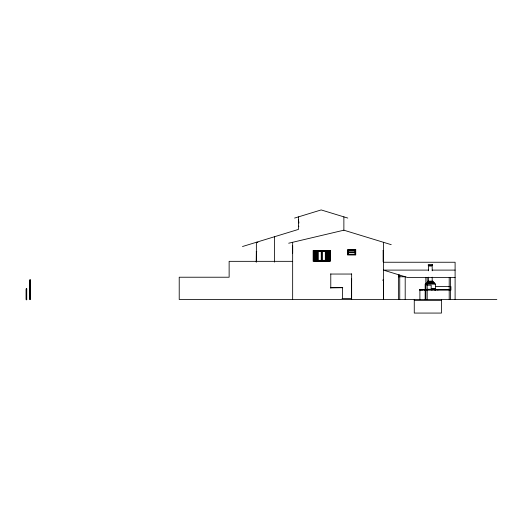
<?xml version="1.0" encoding="UTF-8"?>
<svg xmlns="http://www.w3.org/2000/svg" width="523" height="523" viewBox="0 0 523 523"><rect width="100%" height="100%" fill="white"/><g stroke="black" fill="none" stroke-linecap="round" stroke-linejoin="round"><path stroke-width="0.78" d="M294.593 218.065L321.181 209.932L347.775 218.065M242.476 246.529L298.496 229.394L298.496 216.868M288.683 243.221L343.873 230.192L391.224 244.672M298.496 219.863L298.947 223.04M298.496 226.217L298.947 226.217M257.937 242.28L256.362 242.28L256.362 261.925M292.658 245.915L292.658 253.171M382.999 250.452L383.594 250.452L383.594 261.337L382.999 261.337M383.594 250.903L383.137 250.903L383.137 260.885L383.594 260.885M256.362 251.354L256.224 262.134M314.153 251.726L317.147 251.726M326.404 251.726L329.398 251.726M256.224 251.811L256.813 251.811M314.153 252.001L317.147 252.001M326.404 252.001L329.398 252.001M348.017 252.263L355.28 252.263M314.153 252.282L317.147 252.282M326.404 252.282L329.398 252.282M314.153 252.557L317.147 252.557M326.404 252.557L329.398 252.557M314.153 252.838L317.147 252.838M326.404 252.838L329.398 252.838M314.153 253.112L317.147 253.112M326.404 253.112L329.398 253.112M314.153 253.394L317.147 253.394M326.404 253.394L329.398 253.394M314.153 253.668L317.147 253.668M326.404 253.668L329.398 253.668M314.153 253.949L317.147 253.949M326.404 253.949L329.398 253.949M314.153 254.224L317.147 254.224M326.404 254.224L329.398 254.224M314.153 254.505L317.147 254.505M326.404 254.505L329.398 254.505M314.153 254.779L317.147 254.779M326.404 254.779L329.398 254.779M314.153 255.061L317.147 255.061M326.404 255.061L329.398 255.061M314.153 255.335L317.147 255.335M326.404 255.335L329.398 255.335M314.153 255.616L317.147 255.616M326.404 255.616L329.398 255.616M314.153 255.897L317.147 255.897M326.404 255.897L329.398 255.897M314.153 256.172L317.147 256.172M326.404 256.172L329.398 256.172M314.153 256.453L317.147 256.453M326.404 256.453L329.398 256.453M314.153 256.728L317.147 256.728M326.404 256.728L329.398 256.728M314.153 257.009L317.147 257.009M326.404 257.009L329.398 257.009M314.153 257.283L317.147 257.283M326.404 257.283L329.398 257.283M314.153 257.564L317.147 257.564M326.404 257.564L329.398 257.564M314.153 257.839L317.147 257.839M326.404 257.839L329.398 257.839M314.153 258.12L317.147 258.12M326.404 258.12L329.398 258.12M314.153 258.395L317.147 258.395M326.404 258.395L329.398 258.395M314.153 258.676L317.147 258.676M326.404 258.676L329.398 258.676M314.153 258.95L317.147 258.95M326.404 258.95L329.398 258.95M314.153 259.231L317.147 259.231M326.404 259.231L329.398 259.231M314.153 259.506L317.147 259.506M326.404 259.506L329.398 259.506M314.153 259.787L317.147 259.787M326.404 259.787L329.398 259.787M314.153 260.062L317.147 260.062M326.404 260.062L329.398 260.062M292.658 261.337L229.133 261.337L229.133 277.223L179.219 277.223L179.219 299.457L496.85 299.457M383.313 262.245L455.102 262.245L455.102 299.457M428.559 270.103L383.411 270.103L407.796 277.563L455.102 277.563M432.188 270.103L455.102 270.103M330.778 274.045L351.646 274.045M398.382 276.765L405.194 276.765L405.194 299.457M351.646 278.942L351.469 298.548M382.823 279.942L383.601 279.942L383.601 299.457M382.96 280.4L383.601 280.4M426.853 282.348L434.116 282.348L434.116 282.936M426.853 282.936L434.502 282.936L434.502 283.525M426.245 283.525L425.663 283.525L425.663 284.12M426.997 283.525L435.09 283.525L435.09 284.12M426.814 285.185L431.168 285.185L431.168 289.853M435.594 286.552L449.316 286.552M330.778 287.657L342.755 287.657L330.778 287.84M431.972 288.618L434.809 288.618L434.809 289.971M434.724 288.709L432.057 288.709L432.057 289.938M26.738 289.311L26.287 289.311L26.287 299.293L26.738 299.293M426.814 289.271L431.168 289.271M449.662 289.65L419.531 289.65L419.531 290.108L449.773 290.108M450.565 290.108L450.931 290.108L450.931 286.552M342.016 298.548L351.646 298.548M414.268 300.365L441.49 300.365M450.565 277.576L450.565 299.457M449.205 277.576L449.205 299.457M441.49 299.457L441.49 313.068L414.268 313.068L414.268 299.457M437.862 289.65L437.862 290.108M435.594 290.258L435.594 284.12L425.16 284.12L425.16 299.457M434.888 289.997L434.888 288.539L431.893 288.539L431.893 289.997M433.515 282.348L433.515 281.76L427.435 281.76L427.435 282.348M432.9 281.76L432.9 281.171L427.997 281.171L427.997 281.76M432.188 265.226L432.188 270.803M432.188 277.183L432.188 281.171M431.527 265.226L431.527 266.044L429.167 266.044L429.167 265.226M428.559 265.226L428.559 270.803M428.559 277.183L428.559 281.171M427.199 277.576L427.199 299.457M425.84 277.576L425.84 299.457M425.31 289.65L425.31 290.108M425.009 289.65L425.009 290.108M424.539 289.65L424.539 290.108M422.316 289.65L422.316 290.108M421.165 289.65L421.165 290.108M420.799 289.65L420.799 290.108M419.891 289.65L419.891 299.457M399.749 299.457L399.749 275.105L398.382 275.105L398.382 299.457M383.411 242.28L383.411 299.457M351.646 273.823L351.646 299.457M343.873 216.868L343.873 230.192M342.572 287.84L342.572 298.548M330.778 273.823L330.778 288.18M325.862 250.903L325.862 260.885M321.776 250.903L321.776 260.885M317.69 250.903L317.69 260.885M292.658 242.28L292.658 299.457M274.51 236.729L274.51 262.134M30.131 279.942L30.131 299.457M26.555 288.859L26.555 299.751M355.732 249.543L347.566 249.543L347.566 254.989L355.732 254.989L355.732 249.543M355.28 249.994L348.017 249.994L348.017 254.531L355.28 254.531L355.28 249.994M354.96 250.314L348.338 250.314L348.338 251.949L354.96 251.949L354.96 250.314M330.399 250.452L313.153 250.452L313.153 261.337L330.399 261.337L330.399 250.452M329.948 250.903L313.61 250.903L313.61 260.885L329.948 260.885L329.948 250.903M317.147 251.445L314.153 251.445L314.153 260.343L317.147 260.343L317.147 251.445M321.233 251.445L318.239 251.445L318.239 260.343L321.233 260.343L321.233 251.445M325.319 251.445L322.318 251.445L322.318 260.343L325.319 260.343L325.319 251.445M329.398 251.445L326.404 251.445L326.404 260.343L329.398 260.343L329.398 251.445M354.96 252.583L348.338 252.583L348.338 254.217L354.96 254.217L354.96 252.583M432.554 264.749L428.2 264.749L428.2 265.226L432.554 265.226L432.554 264.749M30.308 279.942L29.536 279.942L29.536 299.457L30.308 299.457L30.308 279.942M26.738 288.859L26.15 288.859L26.15 299.751L26.738 299.751L26.738 288.859"/></g></svg>
